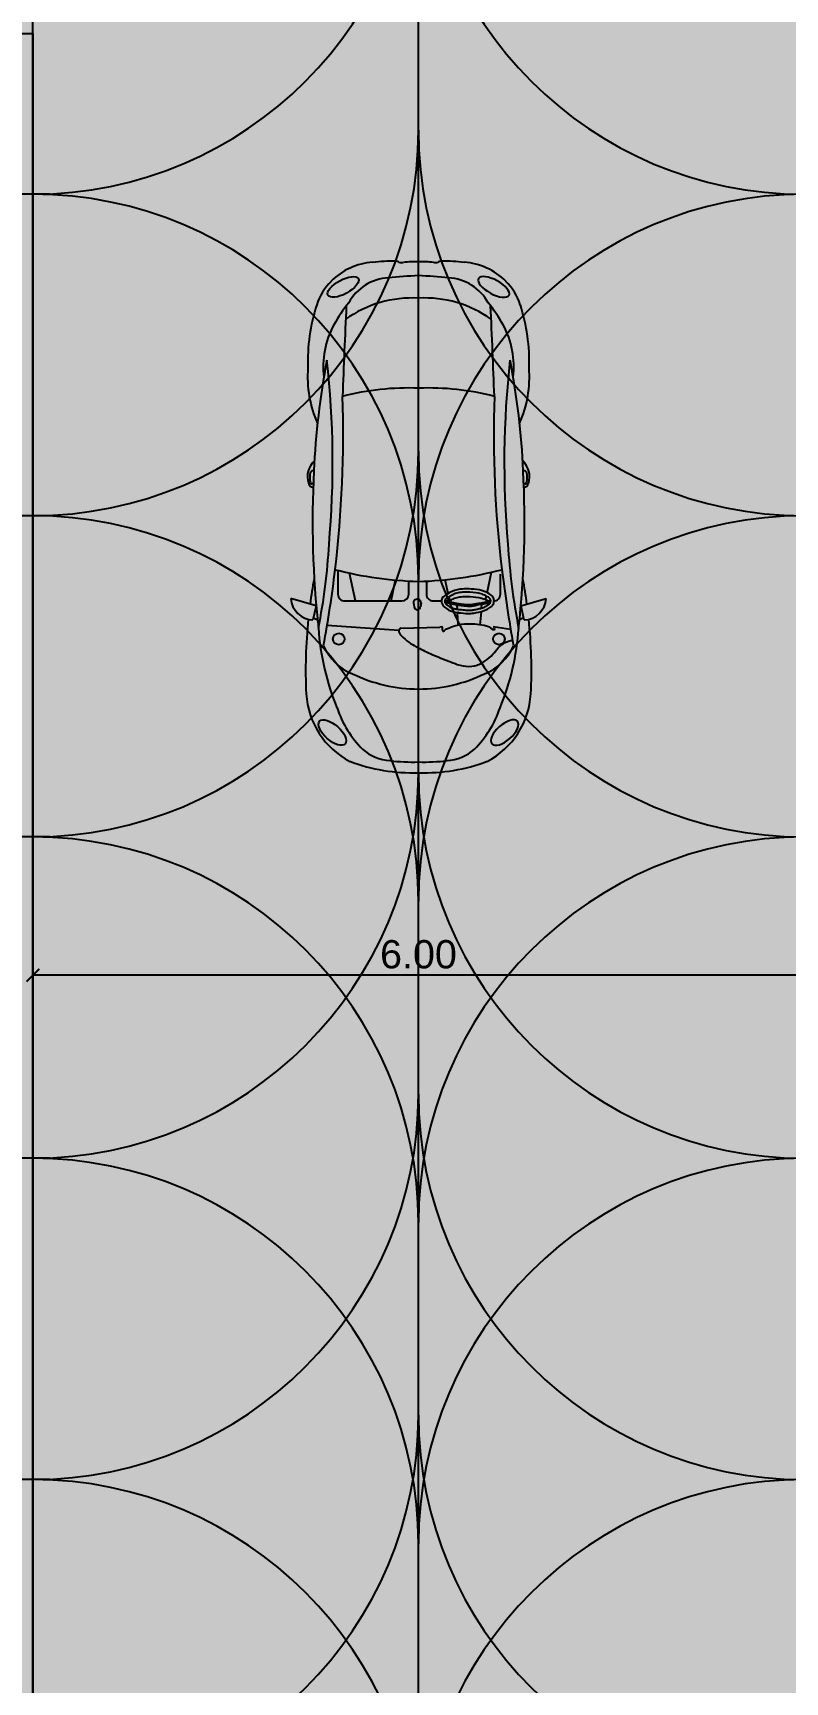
# Model space of a CAD drawing. Header units: inches. Extents: x -309 to 190, y -1585 to -1350.
# Drawn here: x -263.53 to -257.68, y -1410.54 to -1397.71 of the extents above; entities that cross this region are included whole.
import ezdxf
from ezdxf.lldxf.tags import DXFTag

# ---------------------------------------------------------------- set-up
doc = ezdxf.new("R2010")
doc.units = ezdxf.units.IN
doc.header["$MEASUREMENT"] = 0
doc.header["$PDMODE"] = 3
doc.layers.get('0').update_dxf_attribs({"color": 9, "linetype": 'CONTINUOUS'})
doc.layers.get('DEFPOINTS').update_dxf_attribs({"color": 9, "linetype": 'CONTINUOUS'})
for name, color, linetype in [('CO-autos', 9, 'CONTINUOUS'), ('HACHS', 9, 'CONTINUOUS'), ('PROY', 9, 'HIDDEN2')]:
    doc.layers.add(name, color=color, linetype=linetype)
doc.layers.add('cotas', color=9, linetype='CONTINUOUS', lineweight=15)
doc.styles.add('COTAS', font='arial.ttf')
tags = doc.linetypes.add('HIDDEN2', pattern=[0.1875, 0.125, -0.0625]).pattern_tags.tags
tags[6:7] = [DXFTag(74, 4), DXFTag(75, 0), DXFTag(340, '0'), DXFTag(46, 1.0), DXFTag(50, 0.0), DXFTag(44, 0.0), DXFTag(45, 0.0)]
tags[4:5] = [DXFTag(74, 4), DXFTag(75, 0), DXFTag(340, '0'), DXFTag(46, 1.0), DXFTag(50, 0.0), DXFTag(44, 0.0), DXFTag(45, 0.0)]
doc.dimstyles.new('ploteo 100', dxfattribs={"dimscale": 0, "dimtxt": 0.22, "dimasz": 0.1, "dimexe": 0, "dimexo": 0, "dimgap": 0.05, "dimtad": 1, "dimzin": 0, "dimdsep": 46, "dimtxsty": 'COTAS', "dimblk1": 'ARCHTICK', "dimblk2": 'ARCHTICK', "dimsah": 1, "dimcen": 0.7, "dimclrd": 256, "dimclre": 256, "dimclrt": 256, "dimaunit": 1, "dimadec": 3, "dimazin": 0, "dimtfac": 1, "dimtmove": 2, "dimatfit": 3, "dimldrblk": 'ARCHTICK', "dimfxl": 1, "dimtolj": 1, "dimtzin": 0, "dimarcsym": 0})

# ---------------------------------------------------------------- blocks, each defined once
blk = doc.blocks.new('newbp')
at = {"linetype": 'Continuous'}
for p, q in [((-0.912, 0.75), (-0.86, 0.936)), ((-0.912, 0.75), (-1.017, 0.773)), ((-1.002, 0.77), (-1.016, 0.74)), ((-0.877, 0.539), (-0.877, 0.119)), ((-0.877, 0.459), (-0.672, 0.505)), ((-0.652, 0.589), (-0.827, 0.589)), ((-0.876, 0.198), (-0.723, 0.166)), ((-0.892, 0.034), (-0.92, 0.028)), ((-0.827, 0.069), (-0.731, 0.069)), ((-0.892, -0.023), (-0.92, -0.017)), ((-0.91, -0.297), (-0.888, -0.197)), ((-0.899, -0.296), (-0.877, -0.196)), ((-0.877, -0.235), (-0.847, -0.228)), ((-0.822, -0.222), (-0.721, -0.2)), ((-0.904, -0.456), (-0.888, -0.536)), ((-0.893, -0.455), (-0.877, -0.535)), ((-1.064, -0.553), (-1.084, -0.679)), ((-0.869, -0.497), (-0.841, -0.503)), ((-0.817, -0.508), (-0.665, -0.54)), ((-0.912, -0.756), (-1.017, -0.779)), ((-1.002, -0.776), (-1.016, -0.747)), ((-0.912, -0.756), (-0.86, -0.943))]:
    blk.add_line(p, q, dxfattribs=at)
for p, q in [((-1.055, 0.668), (-1.093, 0.141)), ((-1.077, 0.127), (-1.07, -0.16)), ((-0.963, -0.288), (-1.054, -0.293)), ((-0.908, -0.286), (-0.939, -0.287)), ((-0.958, -0.463), (-1.055, -0.455)), ((-0.902, -0.467), (-0.933, -0.465))]:
    blk.add_line(p, q)
for points in [[(-0.731, -0.061), (-0.827, -0.061, 0.414214), (-0.877, -0.111), (-0.877, -0.172)], [(-0.877, -0.556, 0.414214), (-0.827, -0.606), (-0.68, -0.606)]]:
    blk.add_lwpolyline(points, format="xyb", dxfattribs=at)
for points in [[(-0.877, -0.196), (-0.877, -0.235)], [(-0.877, -0.513), (-0.877, -0.535)]]:
    blk.add_lwpolyline(points, dxfattribs=at)
for centre, radius, start, end in [((-0.845, 0.765), 0.172, 94.8358, 177.4105), ((-1.528, 0.227), 0.596, 93.1042, 152.5294), ((-0.943, -1.167), 1.905, 94.045, 112.2344), ((-1.391, -2.848), 3.675, 84.0793, 92.6383), ((-0.295, -6.336), 7.112, 86.9826, 96.3138), ((-0.206, 5.111), 4.464, 258.7428, 266.7414), ((-1.391, -2.848), 3.675, 79.4187, 82.3204), ((-0.008, 0.773), 0.0318, 97.347, 181.047), ((-0.005, 0.782), 0.0102, 105.925, 249.0437), ((0.039, 0.659), 0.154, 42.3185, 109.578), ((0.029, 0.665), 0.132, 87.1047, 105.925), ((0.04, 0.731), 0.0661, 63.2181, 93.6483), ((0.061, 0.773), 0.0191, 341.3047, 62.6447), ((-0.187, -4.943), 5.716, 79.1065, 87.3355), ((0.771, -0.039), 0.851, 85.5476, 113.8305), ((0.88, -0.576), 1.387, 72.3333, 91.7581), ((1.172, 0.342), 0.423, 44.6346, 72.3333), ((-1.049, 0.333), 0.394, 113.5432, 157.7315), ((0.434, 9.601), 9.056, 259.568, 263.1462), ((2.043, -0.084), 2.778, 165.5534, 178.3371), ((0.347, 9.038), 8.487, 263.2731, 271.8915), ((0.142, 7.376), 6.748, 264.8845, 276.3963), ((0.845, 0.056), 0.642, 61.3785, 96.9532), ((0.666, -0.272), 1.016, 50.3417, 61.3785), ((1.138, 0.302), 0.476, 3.7909, 45.1844), ((-0.825, 0.038), 1.316, 159.343, 181.797), ((-1.416, -0.145), 0.781, 108.4873, 134.9605), ((-0.827, 0.539), 0.05, 90, 180), ((-1.267, 0.067), 1.956, 357.937, 14.4502), ((-1.575, -60.4), 60.995, 87.30608, 87.93042), ((0.503, 0.041), 0.848, 357.0193, 35.4395), ((1.145, 0.198), 0.355, 3.2978, 61.4623), ((-1.713, 0.186), 0.338, 138.9346, 176.4235), ((-0.426, -0.003), 1.099, 153.8158, 180.034), ((0.197, 0.166), 1.425, 0.0094, 6.7284), ((-0.688, 0.035), 1.374, 172.7936, 181.5977), ((-12.519, -0.99), 14.07, 4.0226, 4.9268), ((1.53, 0.182), 0.0938, 331.033, 350.1956), ((2.084, 0.13), 0.472, 179.1597, 182.63), ((-0.92, 0.006), 0.0224, 90, 270), ((-0.892, 0.006), 0.0281, 247.3801, 112.6199), ((-0.827, 0.119), 0.05, 180, 270), ((0.778, 0.022), 0.839, 358.2457, 5.8814), ((-0.825, -0.045), 1.316, 178.203, 200.657), ((-0.688, -0.042), 1.374, 178.4023, 187.2064), ((-0.426, -0.004), 1.099, 179.966, 206.1842), ((2.043, 0.077), 2.778, 181.6629, 194.4466), ((-1.267, -0.074), 1.956, 345.5498, 2.063), ((0.503, -0.047), 0.848, 324.5605, 2.9807), ((-12.519, 0.984), 14.07, 355.0732, 355.9774), ((2.084, -0.137), 0.472, 177.37, 180.8403), ((0.778, -0.029), 0.839, 354.1186, 1.7543), ((-1.713, -0.193), 0.338, 183.5765, 221.0654), ((1.145, -0.204), 0.355, 298.5377, 356.7022), ((1.53, -0.189), 0.0938, 9.8044, 28.967), ((0.197, -0.173), 1.425, 353.2716, 359.9906), ((1.138, -0.308), 0.476, 314.8156, 356.2091), ((-1.416, 0.138), 0.781, 225.0395, 251.5127), ((-1.528, -0.234), 0.596, 207.4706, 266.8958), ((-0.943, 1.16), 1.905, 247.7656, 265.955), ((-1.049, -0.34), 0.394, 202.2685, 246.4568), ((0.347, -9.044), 8.487, 88.1085, 96.7269), ((-1.575, 60.394), 60.995, 272.06958, 272.69392), ((0.666, 0.266), 1.016, 298.6215, 309.6583), ((0.434, -9.608), 9.056, 96.8538, 100.432), ((-0.206, -5.118), 4.464, 93.2586, 101.2572), ((0.142, -7.382), 6.748, 83.6037, 95.1155), ((-0.187, 4.936), 5.716, 272.6645, 280.8935), ((0.845, -0.062), 0.642, 263.0468, 298.6215), ((1.172, -0.348), 0.423, 287.6667, 315.3654), ((-1.391, 2.841), 3.675, 267.3617, 275.9207), ((-0.295, 6.329), 7.112, 263.6862, 273.0174), ((-0.845, -0.772), 0.172, 182.5895, 265.1642), ((-1.391, 2.841), 3.675, 277.6796, 280.5813), ((-0.008, -0.779), 0.0318, 178.953, 262.653), ((-0.005, -0.789), 0.0102, 110.9563, 254.075), ((0.039, -0.666), 0.154, 250.422, 317.6815), ((0.029, -0.671), 0.132, 254.075, 272.8953), ((0.04, -0.737), 0.0661, 266.3517, 296.7819), ((0.061, -0.78), 0.0191, 297.3553, 18.6953), ((0.771, 0.032), 0.851, 246.1695, 274.4524), ((0.88, 0.569), 1.387, 268.2419, 287.6667)]:
    blk.add_arc(centre, radius, start, end, dxfattribs=at)
for centre, major_axis, ratio in [((-1.845, 0.63), (-0.083, -0.0937), 0.463754), ((1.432, 0.551), (-0.061, 0.112), 0.405921)]:
    blk.add_ellipse(centre, major_axis=major_axis, ratio=ratio, dxfattribs=at)
for centre in [(-1.157, 0.583), (-1.157, -0.595)]:
    blk.add_ellipse(centre, major_axis=(0, 0.0429), ratio=0.983266, start_param=4.712389, end_param=10.995574)
at = {"linetype": 'Continuous', "extrusion": (0, 0, -1)}
for centre, major_axis, ratio in [((1.432, -0.557), (-0.061, -0.112), 0.405921), ((-1.845, -0.637), (-0.083, 0.0937), 0.463754)]:
    blk.add_ellipse(centre, major_axis=major_axis, ratio=ratio, dxfattribs=at)
for points, knots in [([(-1.077, 0.127), (-1.08, 0.133), (-1.1, 0.15), (-1.144, 0.115), (-1.18, 0.072), (-1.223, -0.001), (-1.273, -0.105), (-1.318, -0.221), (-1.36, -0.328), (-1.36, -0.418), (-1.323, -0.493), (-1.275, -0.55), (-1.223, -0.585), (-1.193, -0.622), (-1.178, -0.647), (-1.165, -0.693)], [0, 0, 0, 0, 0.527288, 1.647451, 3.487558, 5.099073, 7.968657, 12.238313, 14.475187, 16.613757, 18.744202, 20.639343, 22.223389, 23.452731, 24.286529, 24.286529, 24.286529, 24.286529]), ([(-1.064, -0.553), (-1.068, -0.556), (-1.074, -0.561), (-1.09, -0.565), (-1.091, -0.555), (-1.09, -0.549), (-1.084, -0.542), (-1.074, -0.534), (-1.065, -0.513), (-1.054, -0.475), (-1.047, -0.407), (-1.047, -0.336), (-1.059, -0.269), (-1.08, -0.228), (-1.088, -0.195), (-1.105, -0.188), (-1.099, -0.183), (-1.093, -0.18), (-1.084, -0.181), (-1.077, -0.178), (-1.065, -0.181), (-1.07, -0.166), (-1.07, -0.16)], [0, 0, 0, 0, 0.0138597, 0.0278304, 0.0329137, 0.0379971, 0.0465756, 0.0592704, 0.0762214, 0.1105991, 0.1789801, 0.2766959, 0.3173629, 0.3800771, 0.4110544, 0.4160421, 0.4210284, 0.4277212, 0.4387433, 0.4448131, 0.4508005, 0.4694463, 0.4694463, 0.4694463, 0.4694463]), ([(-0.963, -0.295), (-0.965, -0.308), (-0.954, -0.235), (-0.937, -0.215), (-0.911, -0.179), (-0.882, -0.17), (-0.85, -0.176), (-0.829, -0.211), (-0.799, -0.257), (-0.788, -0.322), (-0.788, -0.395), (-0.797, -0.462), (-0.818, -0.517), (-0.844, -0.55), (-0.872, -0.561), (-0.892, -0.557), (-0.911, -0.55), (-0.925, -0.529), (-0.95, -0.494), (-0.965, -0.414), (-0.974, -0.382), (-0.961, -0.282), (-0.963, -0.295)], [0, 0, 0, 0, 0.03969, 0.089634, 0.13125, 0.1542862, 0.1797268, 0.2207266, 0.2680991, 0.3447665, 0.4095645, 0.4843001, 0.541515, 0.5817687, 0.6060665, 0.6262474, 0.6436722, 0.6634686, 0.6988791, 0.7758465, 0.8696394, 0.907731, 0.907731, 0.907731, 0.907731]), ([(-0.938, -0.293), (-0.938, -0.289), (-0.937, -0.284), (-0.935, -0.274), (-0.934, -0.268), (-0.93, -0.253), (-0.928, -0.246), (-0.924, -0.237), (-0.922, -0.235), (-0.918, -0.229), (-0.916, -0.227), (-0.91, -0.219), (-0.906, -0.213), (-0.899, -0.206), (-0.896, -0.203), (-0.892, -0.2), (-0.89, -0.199), (-0.886, -0.197), (-0.884, -0.197), (-0.879, -0.196), (-0.875, -0.196), (-0.871, -0.198), (-0.87, -0.198), (-0.867, -0.199), (-0.865, -0.201), (-0.861, -0.206), (-0.858, -0.209), (-0.853, -0.218), (-0.85, -0.223), (-0.844, -0.232), (-0.841, -0.237), (-0.835, -0.247), (-0.832, -0.253), (-0.827, -0.264), (-0.824, -0.27), (-0.82, -0.282), (-0.819, -0.289), (-0.815, -0.309), (-0.814, -0.323), (-0.812, -0.352), (-0.812, -0.366), (-0.814, -0.41), (-0.818, -0.438), (-0.829, -0.476), (-0.833, -0.486), (-0.84, -0.501), (-0.843, -0.506), (-0.849, -0.516), (-0.852, -0.52), (-0.858, -0.527), (-0.861, -0.529), (-0.867, -0.533), (-0.871, -0.534), (-0.874, -0.535), (-0.875, -0.535), (-0.879, -0.535), (-0.881, -0.534), (-0.885, -0.533), (-0.888, -0.532), (-0.892, -0.531), (-0.894, -0.53), (-0.895, -0.529), (-0.895, -0.529), (-0.896, -0.529), (-0.897, -0.528), (-0.899, -0.526), (-0.9, -0.523), (-0.904, -0.518), (-0.905, -0.516), (-0.908, -0.511), (-0.91, -0.509), (-0.914, -0.503), (-0.917, -0.498), (-0.921, -0.49), (-0.923, -0.486), (-0.926, -0.476), (-0.928, -0.471), (-0.933, -0.456), (-0.935, -0.445), (-0.938, -0.429), (-0.94, -0.423), (-0.942, -0.413), (-0.943, -0.408), (-0.945, -0.395), (-0.946, -0.387), (-0.946, -0.369), (-0.945, -0.363), (-0.945, -0.351), (-0.944, -0.345), (-0.942, -0.326), (-0.94, -0.309), (-0.939, -0.298), (-0.939, -0.296), (-0.938, -0.295), (-0.938, -0.294), (-0.938, -0.293), (-0.938, -0.293), (-0.938, -0.293)], [0.497033, 0.497033, 0.497033, 0.497033, 0.723444, 0.723444, 0.974636, 0.974636, 1.50964, 1.50964, 2.044645, 2.044645, 2.271061, 2.271061, 2.862376, 2.862376, 3.217654, 3.217654, 3.537253, 3.537253, 3.856852, 3.856852, 4.368613, 4.368613, 4.584627, 4.584627, 4.99269, 4.99269, 5.400753, 5.400753, 5.808816, 5.808816, 6.216879, 6.216879, 6.778716, 6.778716, 7.350371, 7.350371, 7.922025, 7.922025, 9.065335, 9.065335, 10.208644, 10.208644, 12.495263, 12.495263, 13.409896, 13.409896, 13.929088, 13.929088, 14.44828, 14.44828, 14.909885, 14.909885, 15.371489, 15.371489, 15.62524, 15.62524, 15.87899, 15.87899, 16.120875, 16.120875, 16.36276, 16.36276, 16.51635, 16.51635, 16.669941, 16.669941, 16.921521, 16.921521, 17.136676, 17.136676, 17.351831, 17.351831, 17.782142, 17.782142, 18.204974, 18.204974, 18.627807, 18.627807, 19.473473, 19.473473, 19.978923, 19.978923, 20.484372, 20.484372, 21.475119, 21.475119, 21.859144, 21.859144, 22.162884, 22.162884, 22.770362, 22.770362, 22.900493, 22.900493, 22.951221, 22.951221, 22.964298, 22.964298, 22.964298, 22.964298]), ([(-0.883, -0.222), (-0.882, -0.225), (-0.88, -0.227), (-0.875, -0.234), (-0.873, -0.239), (-0.867, -0.249), (-0.863, -0.255), (-0.858, -0.266), (-0.856, -0.272), (-0.852, -0.284), (-0.85, -0.291), (-0.847, -0.311), (-0.845, -0.325), (-0.844, -0.354), (-0.844, -0.368), (-0.846, -0.412), (-0.85, -0.44), (-0.86, -0.478), (-0.864, -0.488), (-0.871, -0.503), (-0.874, -0.508), (-0.878, -0.515), (-0.88, -0.517), (-0.881, -0.518)], [5.596292, 5.596292, 5.596292, 5.596292, 5.808816, 5.808816, 6.216879, 6.216879, 6.778716, 6.778716, 7.350371, 7.350371, 7.922025, 7.922025, 9.065335, 9.065335, 10.208644, 10.208644, 12.495263, 12.495263, 13.409896, 13.409896, 13.929088, 13.929088, 14.118229, 14.118229, 14.118229, 14.118229]), ([(-0.904, -0.456), (-0.906, -0.449), (-0.907, -0.442), (-0.91, -0.43), (-0.911, -0.424), (-0.913, -0.414), (-0.914, -0.409), (-0.917, -0.396), (-0.918, -0.388), (-0.917, -0.37), (-0.917, -0.364), (-0.916, -0.352), (-0.916, -0.346), (-0.914, -0.326), (-0.912, -0.31), (-0.91, -0.299), (-0.91, -0.298), (-0.91, -0.297)], [18.939067, 18.939067, 18.939067, 18.939067, 19.473473, 19.473473, 19.978923, 19.978923, 20.484372, 20.484372, 21.475119, 21.475119, 21.859144, 21.859144, 22.162884, 22.162884, 22.770362, 22.770362, 22.871566, 22.871566, 22.871566, 22.871566]), ([(-0.893, -0.455), (-0.895, -0.448), (-0.896, -0.442), (-0.899, -0.429), (-0.9, -0.423), (-0.902, -0.413), (-0.903, -0.408), (-0.906, -0.395), (-0.907, -0.387), (-0.906, -0.369), (-0.906, -0.363), (-0.905, -0.351), (-0.905, -0.345), (-0.903, -0.326), (-0.901, -0.309), (-0.899, -0.298), (-0.899, -0.297), (-0.899, -0.296)], [18.939067, 18.939067, 18.939067, 18.939067, 19.473473, 19.473473, 19.978923, 19.978923, 20.484372, 20.484372, 21.475119, 21.475119, 21.859144, 21.859144, 22.162884, 22.162884, 22.770362, 22.770362, 22.871566, 22.871566, 22.871566, 22.871566])]:
    blk.add_open_spline(points, degree=3, knots=knots)
blk = doc.blocks.new('Nbettle_Pl')
at = {"xscale": 1.088628099999992, "yscale": 1.088628099999992, "zscale": 1.088628099999992, "rotation": 180}
blk.add_blockref('newbp', (0.996, -0.174), dxfattribs=at)
blk = doc.blocks.new('_ARCHTICK')
at = {"color": 0, "linetype": 'ByBlock', "const_width": 0.15}
blk.add_lwpolyline([(-0.5, -0.5), (0.5, 0.5)], dxfattribs=at)
blk = doc.blocks.new('*D143')
at = {"layer": 'cotas', "lineweight": -2, "transparency": 16777216}
for p, q in [((-263.532, -1405.214), (-263.532, -1405.041)), ((-257.532, -1405.041), (-263.532, -1405.041)), ((-257.532, -1405.214), (-257.532, -1405.041))]:
    blk.add_line(p, q, dxfattribs=at)
at = {"layer": 'DEFPOINTS', "color": 0, "transparency": 16777216}
for p in [(-263.532, -1405.041), (-263.532, -1405.214), (-257.532, -1405.214)]:
    blk.add_point(p, dxfattribs=at)
at = {"layer": 'cotas', "lineweight": -2, "transparency": 16777216, "xscale": 0.1, "yscale": 0.1, "zscale": 0.1, "rotation": 180}
blk.add_blockref('_ARCHTICK', (-263.532, -1405.041), dxfattribs=at)
at = {"layer": 'cotas', "lineweight": -2, "transparency": 16777216, "xscale": 0.1, "yscale": 0.1, "zscale": 0.1}
blk.add_blockref('_ARCHTICK', (-257.532, -1405.041), dxfattribs=at)
at = {"layer": 'cotas', "transparency": 16777216, "insert": (-260.532, -1404.879), "char_height": 0.22, "attachment_point": 5, "style": 'COTAS'}
blk.add_mtext('\\A1;6.00', dxfattribs=at)

msp = doc.modelspace()

# ---------------------------------------------------------------- hatches: boundary and pattern name
at = {"layer": 'HACHS'}
h = msp.add_hatch(dxfattribs=at)
h.set_pattern_fill('AR-HBONE', color=256, scale=0.03, angle=-1e-14)
edge = h.paths.add_edge_path()
edge.add_line((-257.532, -1375.798), (-262.532, -1375.798))
edge.add_line((-262.532, -1375.798), (-262.532, -1379.388))
edge.add_line((-262.532, -1379.388), (-264.492, -1379.388))
edge.add_line((-264.492, -1379.388), (-264.492, -1375.571))
edge.add_line((-264.492, -1375.571), (-268.533, -1379.612))
edge.add_line((-268.533, -1379.612), (-268.533, -1380.214))
edge.add_line((-268.533, -1380.214), (-263.532, -1380.214))
edge.add_line((-263.532, -1380.214), (-263.532, -1395.214))
edge.add_line((-263.532, -1395.214), (-268.532, -1395.214))
edge.add_line((-268.532, -1395.214), (-268.532, -1397.714))
edge.add_line((-268.532, -1397.714), (-263.532, -1397.714))
edge.add_line((-263.532, -1397.714), (-263.532, -1415.214))
edge.add_line((-263.532, -1415.214), (-268.403, -1415.214))
edge.add_line((-268.403, -1415.214), (-264.409, -1419.208))
edge.add_line((-264.409, -1419.208), (-236.532, -1419.208))
edge.add_line((-236.532, -1419.208), (-236.532, -1417.962))
edge.add_line((-236.532, -1417.962), (-241.532, -1417.962))
edge.add_line((-241.532, -1417.962), (-241.532, -1400.462))
edge.add_line((-241.532, -1400.462), (-236.532, -1400.462))
edge.add_line((-236.532, -1400.462), (-236.532, -1395.314))
edge.add_line((-236.532, -1395.314), (-241.532, -1395.314))
edge.add_line((-241.532, -1395.314), (-241.532, -1375.798))
edge.add_line((-241.532, -1375.798), (-246.532, -1375.798))
edge.add_line((-246.532, -1375.798), (-246.532, -1378.418))
edge.add_arc((-246.932, -1378.418), 0.4, -90, 0, ccw=False)
edge.add_line((-246.932, -1378.818), (-257.132, -1378.818))
edge.add_arc((-257.132, -1378.418), 0.4, 180, 270, ccw=False)
edge.add_line((-257.532, -1378.418), (-257.532, -1376.057))
edge.add_line((-257.532, -1376.057), (-257.532, -1375.798))
h.paths.add_polyline_path([(-247.532, -1385.314), (-257.532, -1385.314), (-257.532, -1395.314), (-247.532, -1395.314)], flags=16)
h.paths.add_polyline_path([(-257.532, -1397.714), (-247.532, -1397.714), (-247.532, -1412.714), (-257.532, -1412.714)], flags=16)
h.paths.add_polyline_path([(-238.332, -1395.639), (-238.332, -1397.489), (-237.932, -1397.489), (-237.932, -1395.639)], flags=0)
h.paths.add_polyline_path([(-237.532, -1395.639), (-237.532, -1397.489), (-237.132, -1397.489), (-237.132, -1395.639)], flags=16)
h.paths.add_polyline_path([(-238.332, -1395.639), (-238.332, -1397.489), (-237.932, -1397.489), (-237.932, -1395.639)], flags=16)
h.paths.add_polyline_path([(-237.532, -1395.639), (-237.532, -1397.489), (-237.132, -1397.489), (-237.132, -1395.639)], flags=0)
h.paths.add_polyline_path([(-239.532, -1395.639), (-239.532, -1397.489), (-239.932, -1397.489), (-239.932, -1395.639)], flags=0)
h.paths.add_polyline_path([(-240.332, -1395.639), (-240.332, -1397.489), (-240.732, -1397.489), (-240.732, -1395.639)], flags=16)
h.paths.add_polyline_path([(-241.132, -1395.639), (-241.132, -1397.489), (-241.532, -1397.489), (-241.532, -1395.639)], flags=16)
h.paths.add_polyline_path([(-241.932, -1395.639), (-241.932, -1397.489), (-242.332, -1397.489), (-242.332, -1395.639)], flags=0)
h.paths.add_polyline_path([(-238.732, -1395.639), (-238.732, -1397.489), (-239.132, -1397.489), (-239.132, -1395.639)], flags=16)
h.paths.add_polyline_path([(-239.532, -1395.639), (-239.532, -1397.489), (-239.932, -1397.489), (-239.932, -1395.639)], flags=16)
h.paths.add_polyline_path([(-240.332, -1395.639), (-240.332, -1397.489), (-240.732, -1397.489), (-240.732, -1395.639)], flags=0)
h.paths.add_polyline_path([(-241.932, -1395.639), (-241.932, -1397.489), (-242.332, -1397.489), (-242.332, -1395.639)], flags=16)
h.paths.add_polyline_path([(-238.732, -1395.639), (-238.732, -1397.489), (-239.132, -1397.489), (-239.132, -1395.639)], flags=0)
h.paths.add_polyline_path([(-243.132, -1395.639), (-243.132, -1397.489), (-242.732, -1397.489), (-242.732, -1395.639)], flags=16)
h.paths.add_polyline_path([(-243.932, -1395.639), (-243.932, -1397.489), (-243.532, -1397.489), (-243.532, -1395.639)], flags=0)
h.paths.add_polyline_path([(-243.132, -1395.639), (-243.132, -1397.489), (-242.732, -1397.489), (-242.732, -1395.639)], flags=0)
h.paths.add_polyline_path([(-243.932, -1395.639), (-243.932, -1397.489), (-243.532, -1397.489), (-243.532, -1395.639)], flags=16)
h.paths.add_polyline_path([(-244.732, -1395.639), (-244.732, -1397.489), (-244.332, -1397.489), (-244.332, -1395.639)], flags=16)
h.paths.add_polyline_path([(-258.332, -1395.639), (-258.332, -1397.489), (-257.932, -1397.489), (-257.932, -1395.639)], flags=16)
h.paths.add_polyline_path([(-259.932, -1395.639), (-259.932, -1397.489), (-259.532, -1397.489), (-259.532, -1395.639)], flags=16)
h.paths.add_polyline_path([(-259.132, -1395.639), (-259.132, -1397.489), (-258.732, -1397.489), (-258.732, -1395.639)], flags=0)
h.paths.add_polyline_path([(-258.332, -1395.639), (-258.332, -1397.489), (-257.932, -1397.489), (-257.932, -1395.639)], flags=0)
h.paths.add_polyline_path([(-259.932, -1395.639), (-259.932, -1397.489), (-259.532, -1397.489), (-259.532, -1395.639)], flags=0)
h.paths.add_polyline_path([(-259.132, -1395.639), (-259.132, -1397.489), (-258.732, -1397.489), (-258.732, -1395.639)], flags=16)
h.paths.add_polyline_path([(-246.332, -1395.639), (-246.332, -1397.489), (-245.932, -1397.489), (-245.932, -1395.639)], flags=0)
h.paths.add_polyline_path([(-245.532, -1395.639), (-245.532, -1397.489), (-245.132, -1397.489), (-245.132, -1395.639)], flags=16)
h.paths.add_polyline_path([(-247.132, -1395.639), (-247.132, -1397.489), (-246.732, -1397.489), (-246.732, -1395.639)], flags=16)
h.paths.add_polyline_path([(-246.332, -1395.639), (-246.332, -1397.489), (-245.932, -1397.489), (-245.932, -1395.639)], flags=16)
h.paths.add_polyline_path([(-245.532, -1395.639), (-245.532, -1397.489), (-245.132, -1397.489), (-245.132, -1395.639)], flags=0)
h.paths.add_polyline_path([(-247.132, -1395.639), (-247.132, -1397.489), (-246.732, -1397.489), (-246.732, -1395.639)], flags=0)
h.paths.add_polyline_path([(-256.332, -1395.639), (-256.332, -1397.489), (-256.732, -1397.489), (-256.732, -1395.639)], flags=0)
h.paths.add_polyline_path([(-257.132, -1395.639), (-257.132, -1397.489), (-257.532, -1397.489), (-257.532, -1395.639)], flags=16)
h.paths.add_polyline_path([(-253.132, -1395.639), (-253.132, -1397.489), (-253.532, -1397.489), (-253.532, -1395.639)], flags=0)
h.paths.add_polyline_path([(-253.932, -1395.639), (-253.932, -1397.489), (-254.332, -1397.489), (-254.332, -1395.639)], flags=0)
h.paths.add_polyline_path([(-254.732, -1395.639), (-254.732, -1397.489), (-255.132, -1397.489), (-255.132, -1395.639)], flags=0)
h.paths.add_polyline_path([(-255.532, -1395.639), (-255.532, -1397.489), (-255.932, -1397.489), (-255.932, -1395.639)], flags=16)
h.paths.add_polyline_path([(-252.332, -1395.639), (-252.332, -1397.489), (-252.732, -1397.489), (-252.732, -1395.639)], flags=0)
h.paths.add_polyline_path([(-247.532, -1395.639), (-247.532, -1397.489), (-247.932, -1397.489), (-247.932, -1395.639)], flags=16)
h.paths.add_polyline_path([(-249.132, -1395.639), (-249.132, -1397.489), (-249.532, -1397.489), (-249.532, -1395.639)], flags=16)
h.paths.add_polyline_path([(-249.932, -1395.639), (-249.932, -1397.489), (-250.332, -1397.489), (-250.332, -1395.639)], flags=0)
h.paths.add_polyline_path([(-250.732, -1395.639), (-250.732, -1397.489), (-251.132, -1397.489), (-251.132, -1395.639)], flags=0)
h.paths.add_polyline_path([(-251.532, -1395.639), (-251.532, -1397.489), (-251.932, -1397.489), (-251.932, -1395.639)], flags=16)
h.paths.add_polyline_path([(-248.332, -1395.639), (-248.332, -1397.489), (-248.732, -1397.489), (-248.732, -1395.639)], flags=0)
h.paths.add_polyline_path([(-256.332, -1395.639), (-256.332, -1397.489), (-256.732, -1397.489), (-256.732, -1395.639)], flags=16)
h.paths.add_polyline_path([(-257.132, -1395.639), (-257.132, -1397.489), (-257.532, -1397.489), (-257.532, -1395.639)], flags=0)
h.paths.add_polyline_path([(-253.132, -1395.639), (-253.132, -1397.489), (-253.532, -1397.489), (-253.532, -1395.639)], flags=16)
h.paths.add_polyline_path([(-253.932, -1395.639), (-253.932, -1397.489), (-254.332, -1397.489), (-254.332, -1395.639)], flags=16)
h.paths.add_polyline_path([(-254.732, -1395.639), (-254.732, -1397.489), (-255.132, -1397.489), (-255.132, -1395.639)], flags=16)
h.paths.add_polyline_path([(-255.532, -1395.639), (-255.532, -1397.489), (-255.932, -1397.489), (-255.932, -1395.639)], flags=0)
h.paths.add_polyline_path([(-252.332, -1395.639), (-252.332, -1397.489), (-252.732, -1397.489), (-252.732, -1395.639)], flags=16)
h.paths.add_polyline_path([(-247.532, -1395.639), (-247.532, -1397.489), (-247.932, -1397.489), (-247.932, -1395.639)], flags=0)
h.paths.add_polyline_path([(-249.132, -1395.639), (-249.132, -1397.489), (-249.532, -1397.489), (-249.532, -1395.639)], flags=0)
h.paths.add_polyline_path([(-249.932, -1395.639), (-249.932, -1397.489), (-250.332, -1397.489), (-250.332, -1395.639)], flags=16)
h.paths.add_polyline_path([(-250.732, -1395.639), (-250.732, -1397.489), (-251.132, -1397.489), (-251.132, -1395.639)], flags=16)
h.paths.add_polyline_path([(-251.532, -1395.639), (-251.532, -1397.489), (-251.932, -1397.489), (-251.932, -1395.639)], flags=0)
h.paths.add_polyline_path([(-248.332, -1395.639), (-248.332, -1397.489), (-248.732, -1397.489), (-248.732, -1395.639)], flags=16)
h.paths.add_polyline_path([(-260.732, -1395.639), (-260.732, -1397.489), (-260.332, -1397.489), (-260.332, -1395.639)], flags=16)
h.paths.add_polyline_path([(-261.532, -1395.639), (-261.532, -1397.489), (-261.132, -1397.489), (-261.132, -1395.639)], flags=16)
h.paths.add_polyline_path([(-262.332, -1395.639), (-262.332, -1397.489), (-261.932, -1397.489), (-261.932, -1395.639)], flags=16)
h.paths.add_polyline_path([(-263.132, -1395.639), (-263.132, -1397.489), (-262.732, -1397.489), (-262.732, -1395.639)], flags=16)
h.paths.add_polyline_path([(-261.532, -1395.639), (-261.532, -1397.489), (-261.132, -1397.489), (-261.132, -1395.639)], flags=0)
h.paths.add_polyline_path([(-262.332, -1395.639), (-262.332, -1397.489), (-261.932, -1397.489), (-261.932, -1395.639)], flags=0)
h.paths.add_polyline_path([(-263.132, -1395.639), (-263.132, -1397.489), (-262.732, -1397.489), (-262.732, -1395.639)], flags=0)
h.paths.add_polyline_path([(-243.743, -1376.318), (-243.743, -1378.168), (-243.343, -1378.168), (-243.343, -1376.318)], flags=0)
h.paths.add_polyline_path([(-242.943, -1376.318), (-242.943, -1378.168), (-242.543, -1378.168), (-242.543, -1376.318)], flags=16)
h.paths.add_polyline_path([(-242.143, -1376.318), (-242.143, -1378.168), (-241.743, -1378.168), (-241.743, -1376.318)], flags=0)
h.paths.add_polyline_path([(-243.743, -1376.318), (-243.743, -1378.168), (-243.343, -1378.168), (-243.343, -1376.318)], flags=16)
h.paths.add_polyline_path([(-242.943, -1376.318), (-242.943, -1378.168), (-242.543, -1378.168), (-242.543, -1376.318)], flags=0)
h.paths.add_polyline_path([(-242.143, -1376.318), (-242.143, -1378.168), (-241.743, -1378.168), (-241.743, -1376.318)], flags=16)
h.paths.add_polyline_path([(-244.143, -1376.318), (-244.143, -1378.168), (-244.543, -1378.168), (-244.543, -1376.318)], flags=16)
h.paths.add_polyline_path([(-246.143, -1376.318), (-246.143, -1378.168), (-245.743, -1378.168), (-245.743, -1376.318)], flags=16)
h.paths.add_polyline_path([(-244.943, -1376.318), (-244.943, -1378.168), (-245.343, -1378.168), (-245.343, -1376.318)], flags=16)
h.paths.add_polyline_path([(-244.943, -1376.318), (-244.943, -1378.168), (-245.343, -1378.168), (-245.343, -1376.318)], flags=0)
h = msp.add_hatch(dxfattribs=at)
h.set_pattern_fill('AR-HBONE', color=256, scale=0.03, angle=-1e-14)
h.paths.add_polyline_path([(-236.532, -1383.114), (-241.532, -1383.114), (-241.532, -1395.314), (-236.532, -1395.314)])
h.paths.add_polyline_path([(-236.532, -1400.462), (-241.532, -1400.462), (-241.532, -1417.962), (-236.532, -1417.962)])
h.paths.add_polyline_path([(-257.532, -1397.714), (-247.532, -1397.714), (-247.532, -1412.714), (-257.532, -1412.714)])
h.paths.add_polyline_path([(-247.532, -1385.314), (-257.532, -1385.314), (-257.532, -1395.314), (-247.532, -1395.314)])
h.paths.add_polyline_path([(-268.532, -1395.214), (-263.532, -1395.214), (-263.532, -1380.214), (-268.532, -1380.214)])
h.paths.add_polyline_path([(-263.532, -1415.214), (-268.532, -1415.214), (-268.532, -1397.714), (-263.532, -1397.714)])

# ---------------------------------------------------------------- linework, layer by layer
for p, q in [((-263.532, -1397.714), (-263.532, -1380.214)), ((-263.532, -1397.714), (-263.532, -1380.214)), ((-263.532, -1415.214), (-263.532, -1397.714)), ((-263.532, -1412.714), (-263.532, -1400.214))]:
    msp.add_line(p, q)
msp.add_lwpolyline([(-263.532, -1415.214), (-268.532, -1415.214), (-268.532, -1397.714), (-263.532, -1397.714)], close=True)
at = {"layer": 'PROY', "linetype": 'HIDDEN2', "ltscale": 3}
for points in [[(-260.532, -1419.108), (-260.532, -1375.432)], [(-263.397, -1398.963), (-265.617, -1398.963)], [(-263.397, -1401.465), (-265.617, -1401.465)], [(-263.397, -1403.965), (-265.617, -1403.965)], [(-263.397, -1406.465), (-265.617, -1406.465)], [(-263.397, -1408.965), (-265.617, -1408.965)]]:
    msp.add_lwpolyline(points, dxfattribs=at)
for centre, start, end in [((-263.532, -1395.963), 270, 0), ((-257.532, -1395.964), 180, 270), ((-263.532, -1398.465), 270, 0), ((-257.532, -1398.465), 180, 270), ((-263.532, -1401.963), 0, 90), ((-257.532, -1401.964), 90, 180), ((-263.532, -1400.965), 270, 0), ((-257.532, -1400.965), 180, 270), ((-263.532, -1404.465), 0, 90), ((-257.532, -1404.465), 90, 180), ((-263.532, -1403.465), 270, 0), ((-257.532, -1403.465), 180, 270), ((-263.532, -1406.965), 0, 90), ((-257.532, -1406.965), 90, 180), ((-263.532, -1405.965), 270, 0), ((-257.532, -1405.965), 180, 270), ((-263.532, -1409.465), 0, 90), ((-257.532, -1409.465), 90, 180), ((-263.532, -1408.465), 270, 0), ((-257.532, -1408.465), 180, 270), ((-263.532, -1411.965), 0, 90), ((-257.532, -1411.965), 90, 180)]:
    msp.add_arc(centre, 3, start, end, dxfattribs=at)

# ---------------------------------------------------------------- block references
at = {"layer": 'CO-autos', "xscale": 0.971999999993386, "yscale": 0.971999999993386, "zscale": 0.971999999993386, "rotation": 270}
msp.add_blockref('Nbettle_Pl', (-260.366, -1400.232), dxfattribs=at)

# ---------------------------------------------------------------- dimensions: what is measured, and where the dimension line sits
at = {"layer": 'cotas'}
dim = msp.add_linear_dim(base=(-263.532, -1405.041), p1=(-257.532, -1405.214), p2=(-263.532, -1405.214), dimstyle='ploteo 100', override={"dimscale": 1, "dimfxl": 20}, dxfattribs=at)
dim.commit()
dim.dimension.update_dxf_attribs({"geometry": '*D143', "text_midpoint": (-260.532, -1404.879)})

doc.saveas('drawing.dxf')
